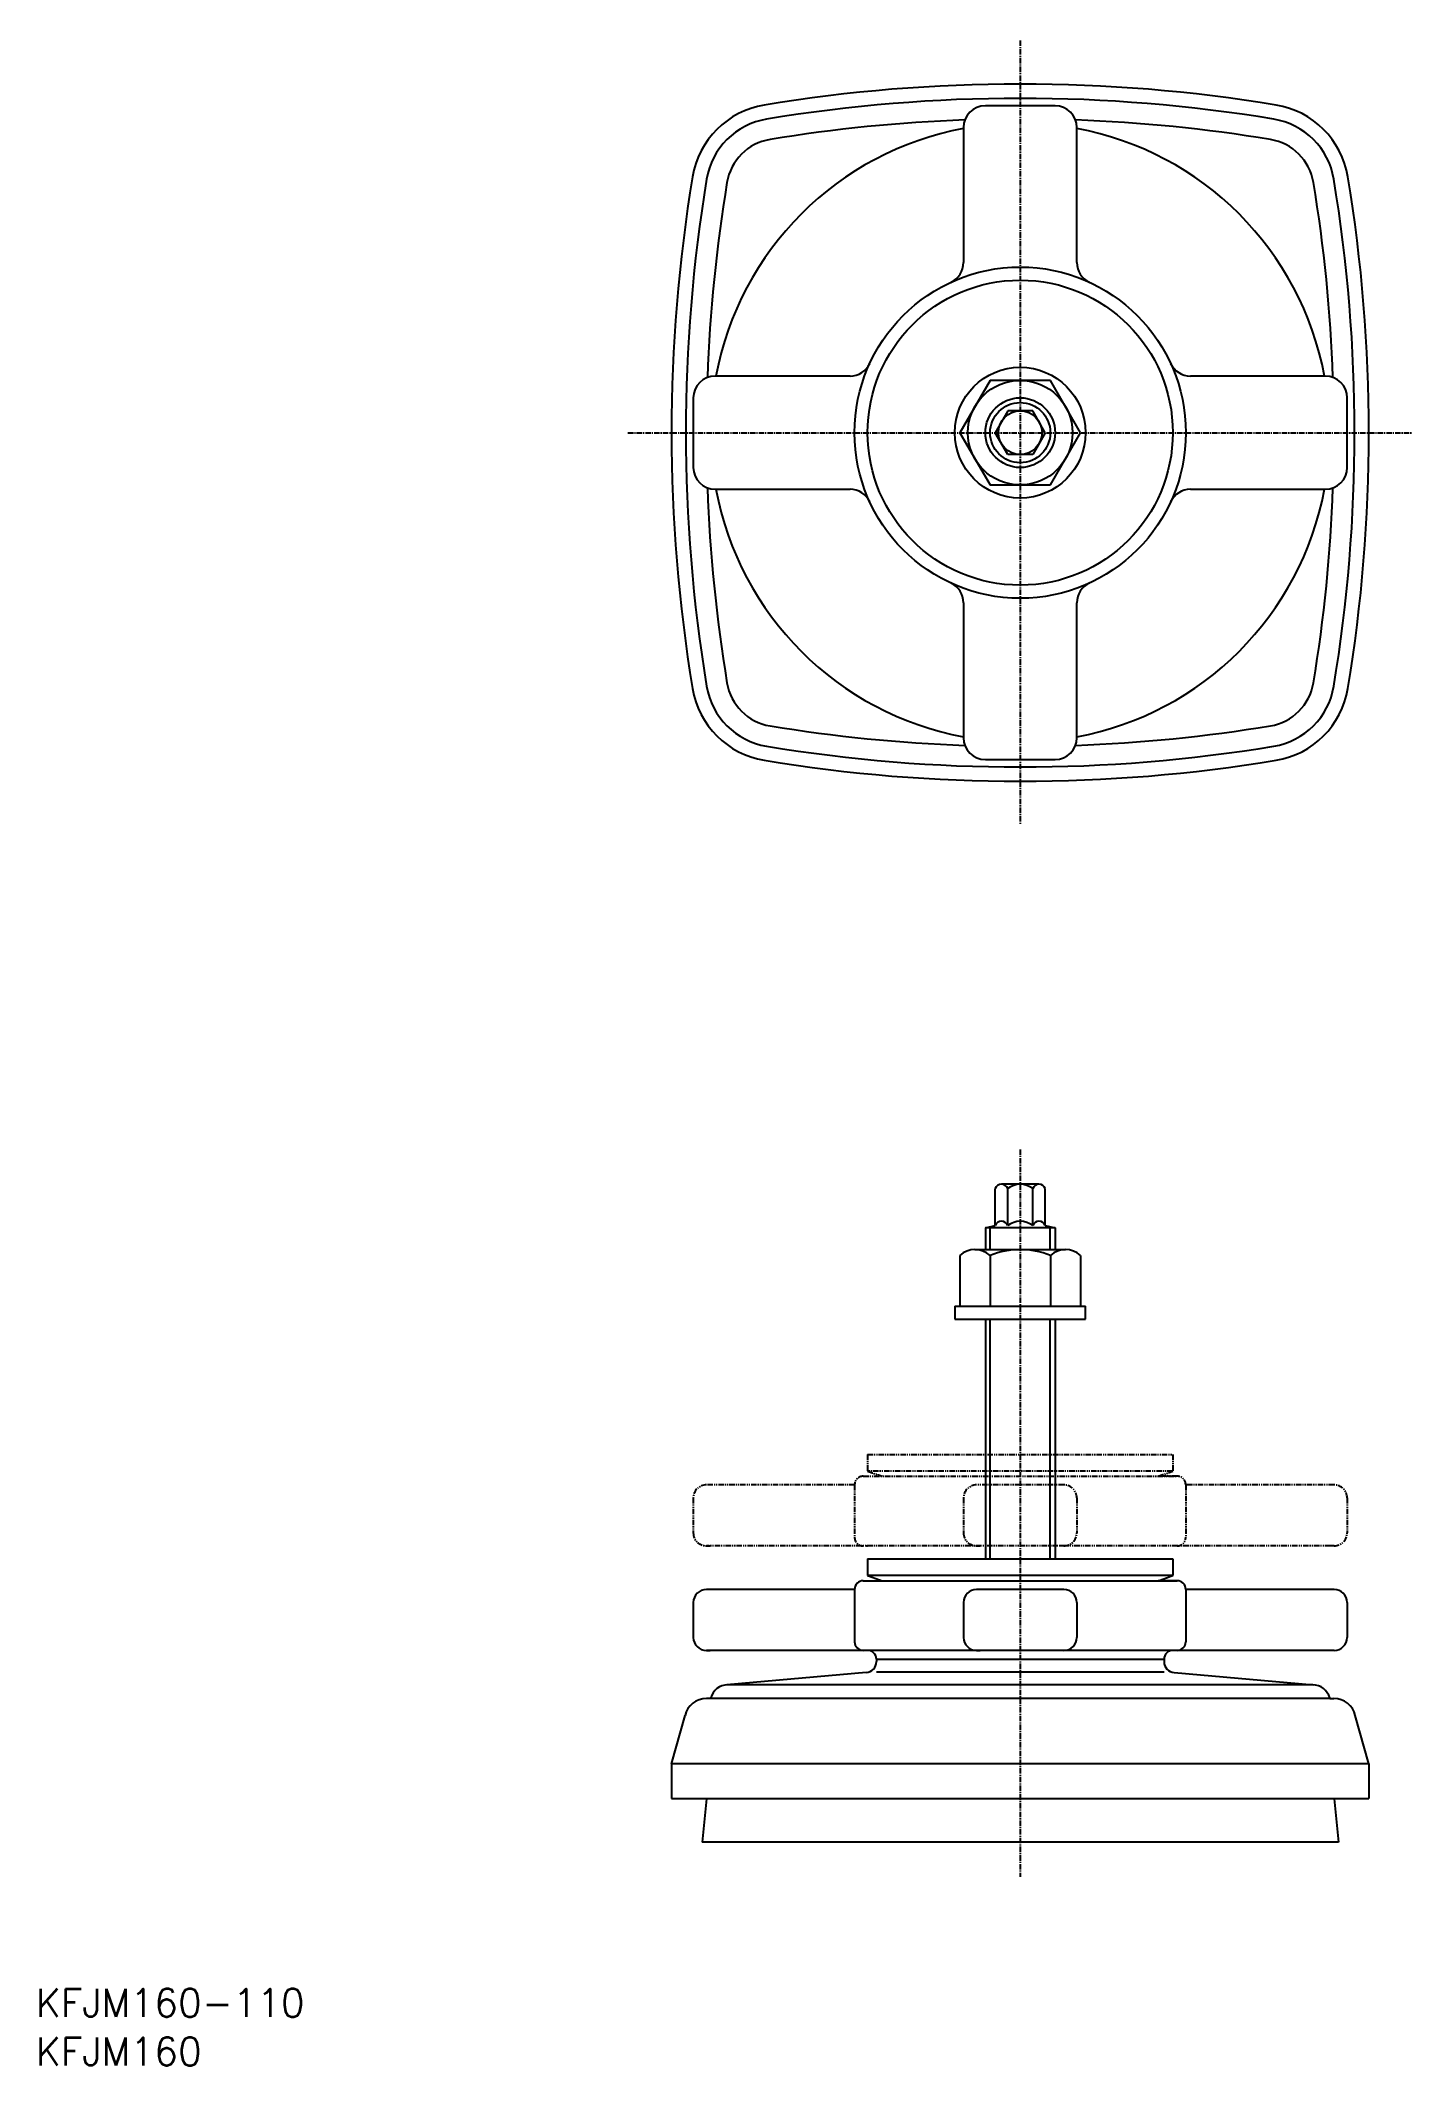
# Model space of a CAD drawing. Extents: x 1 to 316, y 0 to 465.
import ezdxf

# ---------------------------------------------------------------- set-up
doc = ezdxf.new("R2010")
doc.units = 0
doc.linetypes.add('CENTER', pattern=[2, 1.25, -0.25, 0.25, -0.25])
doc.linetypes.add('PHANTOM', pattern=[2.5, 1.25, -0.25, 0.25, -0.25, 0.25, -0.25])
doc.layers.get('0').update_dxf_attribs({"linetype": 'CONTINUOUS'})
doc.layers.add('CENTER', color=1, linetype='CENTER')
doc.styles.get("Standard").update_dxf_attribs({"font": 'txt.shx', "bigfont": '@extfont2.shx'})

msp = doc.modelspace()

# ---------------------------------------------------------------- linework, layer by layer
at = {"color": 7, "linetype": 'CONTINUOUS'}
for p, q in [((233.87, 449.71), (217.87, 449.71)), ((212.87, 444.71), (212.87, 413.76)), ((238.87, 413.76), (238.87, 444.71)), ((186.82, 387.71), (155.87, 387.71)), ((218.94, 386.71), (212.01, 374.71)), ((232.8, 386.71), (218.94, 386.71)), ((239.73, 374.71), (232.8, 386.71)), ((295.87, 387.71), (264.92, 387.71)), ((150.87, 382.71), (150.87, 366.71)), ((300.87, 366.71), (300.87, 382.71)), ((223, 379.71), (220.12, 374.71)), ((228.75, 379.71), (223, 379.71)), ((231.62, 374.71), (228.75, 379.71)), ((212.01, 374.71), (218.94, 362.71)), ((223, 369.71), (220.12, 374.71)), ((231.62, 374.71), (228.75, 369.71)), ((232.8, 362.71), (239.73, 374.71)), ((228.75, 369.71), (223, 369.71)), ((218.94, 362.71), (232.8, 362.71)), ((155.87, 361.71), (186.82, 361.71)), ((264.92, 361.71), (295.87, 361.71)), ((212.87, 335.66), (212.87, 304.71)), ((238.87, 304.71), (238.87, 335.66)), ((217.87, 299.71), (233.87, 299.71)), ((220.12, 192.74), (220.12, 201.24)), ((230.18, 202.24), (221.56, 202.24)), ((223, 192.74), (223, 201.24)), ((228.75, 192.74), (228.75, 201.24)), ((231.62, 192.74), (231.62, 201.24)), ((217.87, 192.24), (220.12, 192.74)), ((233.87, 192.24), (217.87, 192.24)), ((217.87, 192.24), (217.87, 187.24)), ((231.62, 192.74), (233.87, 192.24)), ((233.87, 192.24), (233.87, 187.24)), ((215.48, 187.24), (236.26, 187.24)), ((212.01, 185.88), (212.01, 174.24)), ((218.94, 185.88), (218.94, 174.24)), ((232.8, 185.88), (232.8, 174.24)), ((239.73, 185.88), (239.73, 174.24)), ((210.87, 174.24), (240.87, 174.24)), ((210.87, 174.24), (210.87, 171.24)), ((240.87, 171.24), (240.87, 174.24)), ((210.87, 171.24), (240.87, 171.24)), ((217.87, 171.24), (217.87, 116.24)), ((233.87, 171.24), (233.87, 116.24)), ((190.87, 116.24), (260.87, 116.24)), ((190.87, 116.24), (190.87, 112.42)), ((260.87, 116.24), (260.87, 112.42)), ((260.87, 112.42), (190.87, 112.42)), ((187.87, 109.24), (153.87, 109.24)), ((187.87, 109.24), (187.87, 97.24)), ((189.87, 111.24), (261.87, 111.24)), ((235.87, 109.24), (215.87, 109.24)), ((261.87, 111.24), (257.54, 111.24)), ((297.87, 109.24), (263.87, 109.24)), ((263.87, 109.24), (263.87, 97.24)), ((150.87, 106.24), (150.87, 98.24)), ((212.87, 106.24), (212.87, 98.24)), ((238.87, 106.24), (238.87, 98.24)), ((300.87, 106.24), (300.87, 98.24)), ((297.02, 95.24), (153.87, 95.24)), ((153.87, 95.24), (154.72, 95.24)), ((153.87, 95.24), (154.13, 95.24)), ((192.87, 93.24), (258.87, 93.24)), ((192.87, 93.24), (192.87, 92.68)), ((192.87, 93.24), (192.87, 92.71)), ((215.87, 95.24), (216.13, 95.24)), ((215.87, 95.24), (216.72, 95.24)), ((235.87, 95.24), (235.02, 95.24)), ((235.87, 95.24), (235.61, 95.24)), ((258.87, 93.24), (258.87, 92.71)), ((258.87, 93.24), (258.87, 92.68)), ((261.13, 95.24), (260.87, 95.24)), ((297.87, 95.24), (297.02, 95.24)), ((297.87, 95.24), (297.61, 95.24)), ((190.54, 90.18), (158.57, 87.34)), ((258.87, 90.24), (192.87, 90.24)), ((261.2, 90.18), (293.17, 87.34)), ((154.87, 84.24), (153.88, 84.24)), ((154.87, 84.34), (154.87, 84.24)), ((296.87, 84.24), (154.87, 84.24)), ((292.98, 87.34), (158.76, 87.34)), ((296.87, 84.34), (296.87, 84.24)), ((296.87, 84.24), (297.86, 84.24)), ((145.87, 69.24), (149, 80.32)), ((305.87, 69.24), (302.74, 80.32)), ((305.87, 69.24), (145.87, 69.24)), ((145.87, 69.24), (145.87, 61.24)), ((145.87, 69.24), (145.87, 61.24)), ((305.87, 69.24), (305.87, 61.24)), ((305.87, 69.24), (305.87, 61.24)), ((145.87, 61.24), (305.87, 61.24)), ((153.87, 61.21), (152.87, 51.24)), ((297.87, 61.21), (298.87, 51.24)), ((298.87, 51.24), (152.87, 51.24))]:
    msp.add_line(p, q, dxfattribs=at)
at = {"color": 3, "linetype": 'CONTINUOUS'}
for p, q in [((218.97, 187.24), (218.97, 192.24)), ((232.77, 187.24), (232.77, 192.24)), ((218.97, 116.24), (218.97, 171.24)), ((232.77, 116.24), (232.77, 171.24))]:
    msp.add_line(p, q, dxfattribs=at)
at = {"color": 3, "linetype": 'PHANTOM'}
for p, q in [((190.87, 140.24), (260.87, 140.24)), ((190.87, 140.24), (190.87, 136.42)), ((260.87, 140.24), (260.87, 136.42)), ((189.87, 135.24), (261.87, 135.24)), ((260.87, 136.42), (190.87, 136.42)), ((261.87, 135.24), (257.54, 135.24)), ((150.87, 130.24), (150.87, 122.24)), ((187.87, 133.24), (153.87, 133.24)), ((187.87, 133.24), (187.87, 121.24)), ((212.87, 130.24), (212.87, 122.24)), ((235.87, 133.24), (215.87, 133.24)), ((238.87, 130.24), (238.87, 122.24)), ((297.87, 133.24), (263.87, 133.24)), ((263.87, 133.24), (263.87, 121.24)), ((300.87, 130.24), (300.87, 122.24)), ((297.02, 119.24), (153.87, 119.24)), ((153.87, 119.24), (154.72, 119.24)), ((153.87, 119.24), (154.13, 119.24)), ((190.61, 119.24), (190.87, 119.24)), ((215.87, 119.24), (216.13, 119.24)), ((215.87, 119.24), (216.72, 119.24)), ((235.87, 119.24), (235.02, 119.24)), ((235.87, 119.24), (235.61, 119.24)), ((261.13, 119.24), (260.87, 119.24)), ((297.87, 119.24), (297.02, 119.24)), ((297.87, 119.24), (297.61, 119.24))]:
    msp.add_line(p, q, dxfattribs=at)
at = {"color": 7, "linetype": 'CONTINUOUS'}
for radius in [38, 35, 15, 12, 8, 5]:
    msp.add_circle((225.87, 374.71), radius, dxfattribs=at)
at = {"color": 3, "linetype": 'CONTINUOUS'}
msp.add_circle((225.87, 374.71), 6.9, dxfattribs=at)
at = {"color": 7, "linetype": 'CONTINUOUS'}
for centre, radius, start, end in [((225.87, 94.71), 360, 80.6141, 99.3859), ((225.87, 94.71), 356.72, 80.6141, 99.3859), ((170.42, 430.16), 20, 99.3859, 170.6141), ((170.42, 430.16), 16.72, 99.3859, 170.6141), ((225.87, 94.71), 351.99, 92.0644, 99.3859), ((217.87, 444.71), 5, 90, 180), ((233.87, 444.71), 5, 0, 90), ((225.87, 94.71), 351.99, 80.6141, 87.9356), ((281.32, 430.16), 16.72, 9.3859, 80.6141), ((281.32, 430.16), 20, 9.3859, 80.6141), ((225.87, 374.71), 71, 100.5503, 169.4497), ((170.42, 430.16), 11.99, 99.3859, 170.6141), ((225.87, 374.71), 71, 10.5503, 79.4497), ((281.32, 430.16), 11.99, 9.3859, 80.6141), ((505.87, 374.71), 360, 170.6141, 189.3859), ((505.87, 374.71), 356.72, 170.6141, 189.3859), ((-54.13, 374.71), 356.72, 350.6141, 9.3859), ((-54.13, 374.71), 360, 350.6142, 9.3858), ((505.87, 374.71), 351.99, 170.6141, 177.9356), ((-54.13, 374.71), 351.99, 2.0644, 9.3859), ((207.87, 413.76), 5, 294.7465, 0), ((243.87, 413.76), 5, 180, 245.2535), ((186.82, 392.71), 5, 270, 335.2535), ((264.92, 392.71), 5, 204.7465, 270), ((155.87, 382.71), 5, 90, 180), ((295.87, 382.71), 5, 0, 90), ((155.87, 366.71), 5, 180, 270), ((295.87, 366.71), 5, 270, 0), ((505.87, 374.71), 351.99, 182.0644, 189.3859), ((225.87, 374.71), 71, 190.5503, 259.4497), ((186.82, 356.71), 5, 24.7465, 90), ((225.87, 374.71), 71, 280.5503, 349.4497), ((264.92, 356.71), 5, 90, 155.2535), ((-54.13, 374.71), 351.99, 350.6141, 357.9356), ((207.87, 335.66), 5, 0, 65.2535), ((243.87, 335.66), 5, 114.7465, 180), ((170.42, 319.26), 16.72, 189.3859, 260.6141), ((170.42, 319.26), 11.99, 189.3859, 260.6141), ((281.32, 319.26), 11.99, 279.3859, 350.6141), ((281.32, 319.26), 16.72, 279.3859, 350.6141), ((170.42, 319.26), 20, 189.3859, 260.6141), ((281.32, 319.26), 20, 279.3859, 350.6141), ((225.87, 654.71), 351.99, 260.6141, 267.9356), ((225.87, 654.71), 351.99, 272.0644, 279.3859), ((225.87, 654.71), 356.72, 260.6141, 279.3859), ((217.87, 304.71), 5, 180, 270), ((233.87, 304.71), 5, 270, 0), ((225.87, 654.71), 360, 260.6142, 279.3858), ((221.56, 200.7), 1.53, 20.351, 159.649), ((225.87, 197.6), 4.63, 51.642, 128.358), ((230.18, 200.7), 1.53, 20.351, 159.649), ((221.56, 192.2), 1.53, 20.351, 159.649), ((225.87, 189.1), 4.63, 51.642, 128.358), ((230.18, 192.2), 1.53, 20.351, 159.649), ((215.48, 182.15), 5.09, 47.1166, 132.8833), ((225.87, 168.92), 18.32, 67.7807, 112.2193), ((236.26, 182.15), 5.09, 47.1167, 132.8834), ((225.87, 206.09), 100, 249.5127, 251.5377), ((225.87, 206.09), 100, 288.4623, 290.4873), ((153.87, 106.24), 3, 90, 180), ((189.87, 109.24), 2, 90, 180), ((215.87, 106.24), 3, 90, 180), ((235.87, 106.24), 3, 0, 90), ((261.87, 109.24), 2, 0, 90), ((297.87, 106.24), 3, 0, 90), ((153.87, 98.24), 3, 180, 270), ((215.87, 98.24), 3, 180, 270), ((235.87, 98.24), 3, 270, 0), ((297.87, 98.24), 3, 270, 0), ((189.87, 97.24), 2, 180, 270), ((190.87, 93.24), 2, 0, 90), ((260.87, 93.24), 2, 90, 180), ((261.87, 97.24), 2, 270, 0), ((190.37, 92.68), 2.5, 273.8774, 0), ((261.37, 92.68), 2.5, 180, 266.1226), ((153.88, 79.24), 5, 90, 167.4712), ((158.75, 83.33), 4.01, 89.8311, 165.3978), ((292.99, 83.33), 4.01, 14.6022, 90.1689), ((297.86, 79.24), 5, 12.5288, 90)]:
    msp.add_arc(centre, radius, start, end, dxfattribs=at)
at = {"color": 3, "linetype": 'PHANTOM'}
for centre, radius, start, end in [((189.87, 133.24), 2, 90, 180), ((225.87, 230.09), 100, 249.5127, 251.5377), ((225.87, 230.09), 100, 288.4623, 290.4873), ((261.87, 133.24), 2, 0, 90), ((153.87, 130.24), 3, 90, 180), ((215.87, 130.24), 3, 90, 180), ((235.87, 130.24), 3, 0, 90), ((297.87, 130.24), 3, 0, 90), ((153.87, 122.24), 3, 180, 270), ((189.87, 121.24), 2, 180, 270), ((215.87, 122.24), 3, 180, 270), ((235.87, 122.24), 3, 270, 0), ((261.87, 121.24), 2, 270, 0), ((297.87, 122.24), 3, 270, 0)]:
    msp.add_arc(centre, radius, start, end, dxfattribs=at)
at = {"layer": 'CENTER', "color": 1, "linetype": 'CENTER'}
for p, q in [((225.87, 464.71), (225.87, 284.71)), ((135.87, 374.71), (315.87, 374.71)), ((225.87, 210.24), (225.87, 43.31))]:
    msp.add_line(p, q, dxfattribs=at)

# ---------------------------------------------------------------- texts
at = {"color": 7, "linetype": 'CONTINUOUS'}
for s, p in [('KFJM160-110', (0, 11.18)), ('KFJM160', (0, 0))]:
    msp.add_text(s, height=6.4, dxfattribs=at).set_placement(p)

doc.saveas('drawing.dxf')
